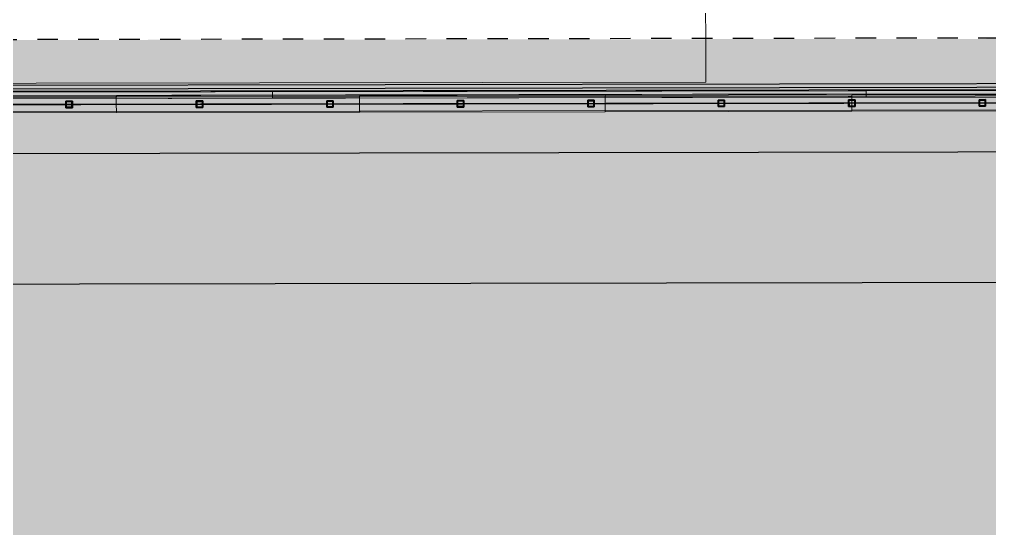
# Model space of a CAD drawing. Header units: inches. Extents: x 1693 to 10990, y 1878 to 5055.
# Drawn here: x 10303.15 to 10308.17, y 4371.73 to 4374.36 of the extents above; entities that cross this region are included whole.
import ezdxf

# ---------------------------------------------------------------- set-up
doc = ezdxf.new("R2010")
doc.units = ezdxf.units.IN
doc.linetypes.add('Rayas', pattern=[0.211667, 0.105833, -0.105833])
doc.linetypes.add('Rayas Pequeñas', pattern=[0.141111, 0.070556, -0.070556])
doc.layers.add('BLOQUE E-MOBILIARIO', color=7, linetype='Continuous')
for name, color, linetype, lineweight, true_color in [('BLOQUE E-MOBILIARIO_Pluma_Nº__28', 7, 'Continuous', 35, 0xa80f02), ('CUBIERTA CALAMINON Y TRANSLUCIDO_Pluma_Nº__174', 7, 'Continuous', 13, 0xe4ad2c), ('CUBIERTA CALAMINON Y TRANSLUCIDO_Pluma_Nº__4', 7, 'Continuous', 13, 0x029e21), ('CUBIERTA CALAMINON Y TRANSLUCIDO_Pluma_Nº__92', 7, 'Continuous', 13, 0xbf8080)]:
    doc.layers.add(name, color=color, linetype=linetype, lineweight=lineweight, true_color=true_color)
doc.layers.add('CUBIERTA CALAMINON Y TRANSLUCIDO_Pluma_Nº__19', color=255, linetype='Continuous', lineweight=0)
doc.layers.add('CUBIERTA CALAMINON Y TRANSLUCIDO_Pluma_Nº__60', color=230, linetype='Continuous', lineweight=25)
pattern_1 = [(45, (0, 0), (-0.079549513, 0.079549513), []), (45, (-0.02652, 0.02652), (-0.079549513, 0.079549513), [])]

# ---------------------------------------------------------------- blocks, each defined once
blk = doc.blocks.new('SHS Conf en Caliente 20[13]', base_point=(10.7604, -389.6033))
at = {"layer": 'CUBIERTA CALAMINON Y TRANSLUCIDO_Pluma_Nº__174', "color": 42, "linetype": 'Continuous', "lineweight": 13, "true_color": 0xe4ad2c}
for p, q in [((-3.0028, -384.9304), (-16.7579, -380.2337)), ((10.7604, -389.6033), (-16.7498, -380.2101)), ((-16.7418, -380.1864), (-2.9866, -384.883)), ((-2.9866, -384.883), (10.7685, -389.5797)), ((10.7524, -389.627), (-3.0028, -384.9304))]:
    blk.add_line(p, q, dxfattribs=at)
blk = doc.blocks.new('SHS Conf en Caliente 20[15]', base_point=(10.7604, -389.6033))
at = {"layer": 'CUBIERTA CALAMINON Y TRANSLUCIDO_Pluma_Nº__174', "color": 42, "linetype": 'Continuous', "lineweight": 13, "true_color": 0xe4ad2c}
for p, q in [((-3.0028, -384.9304), (-16.7579, -380.2337)), ((10.7604, -389.6033), (-16.7498, -380.2101)), ((-16.7418, -380.1864), (-2.9866, -384.883)), ((-2.9866, -384.883), (10.7685, -389.5797)), ((10.7524, -389.627), (-3.0028, -384.9304))]:
    blk.add_line(p, q, dxfattribs=at)
blk = doc.blocks.new('SHS Conf en Caliente 20[16]', base_point=(10.7604, -389.6033))
at = {"layer": 'CUBIERTA CALAMINON Y TRANSLUCIDO_Pluma_Nº__174', "color": 42, "linetype": 'Continuous', "lineweight": 13, "true_color": 0xe4ad2c}
for p, q in [((-3.0028, -384.9304), (-16.7579, -380.2337)), ((10.7604, -389.6033), (-16.7498, -380.2101)), ((-16.7418, -380.1864), (-2.9866, -384.883)), ((-2.9866, -384.883), (10.7685, -389.5797)), ((10.7524, -389.627), (-3.0028, -384.9304))]:
    blk.add_line(p, q, dxfattribs=at)
blk = doc.blocks.new('SHS Conf en Caliente 20[17]', base_point=(10.7604, -389.6033))
at = {"layer": 'CUBIERTA CALAMINON Y TRANSLUCIDO_Pluma_Nº__174', "color": 42, "linetype": 'Continuous', "lineweight": 13, "true_color": 0xe4ad2c}
for p, q in [((-3.0028, -384.9304), (-16.7579, -380.2337)), ((10.7604, -389.6033), (-16.7498, -380.2101)), ((-16.7418, -380.1864), (-2.9866, -384.883)), ((-2.9866, -384.883), (10.7685, -389.5797)), ((10.7524, -389.627), (-3.0028, -384.9304))]:
    blk.add_line(p, q, dxfattribs=at)
blk = doc.blocks.new('SHS Conf en Caliente 20[18]', base_point=(10.7604, -389.6033))
at = {"layer": 'CUBIERTA CALAMINON Y TRANSLUCIDO_Pluma_Nº__174', "color": 42, "linetype": 'Continuous', "lineweight": 13, "true_color": 0xe4ad2c}
for p, q in [((-3.0028, -384.9304), (-16.7579, -380.2337)), ((10.7604, -389.6033), (-16.7498, -380.2101)), ((-16.7418, -380.1864), (-2.9866, -384.883)), ((-2.9866, -384.883), (10.7685, -389.5797)), ((10.7524, -389.627), (-3.0028, -384.9304))]:
    blk.add_line(p, q, dxfattribs=at)
blk = doc.blocks.new('SHS Conf en Caliente 20[19]', base_point=(10.7604, -389.6033))
at = {"layer": 'CUBIERTA CALAMINON Y TRANSLUCIDO_Pluma_Nº__174', "color": 42, "linetype": 'Continuous', "lineweight": 13, "true_color": 0xe4ad2c}
for p, q in [((-3.0061, -384.9292), (-16.7646, -380.2315)), ((10.7604, -389.6033), (-16.7565, -380.2078)), ((-16.7484, -380.1841), (-2.9899, -384.8819)), ((-2.9899, -384.8819), (10.7685, -389.5796)), ((10.7524, -389.627), (-3.0061, -384.9292))]:
    blk.add_line(p, q, dxfattribs=at)
blk = doc.blocks.new('SHS Conf en Caliente 20[20]', base_point=(9.3408, -389.1186))
at = {"layer": 'CUBIERTA CALAMINON Y TRANSLUCIDO_Pluma_Nº__174', "color": 42, "linetype": 'Continuous', "lineweight": 13, "true_color": 0xe4ad2c}
for p, q in [((-2.9761, -384.9394), (-15.285, -380.7366)), ((9.3408, -389.1186), (-15.2769, -380.713)), ((-15.2689, -380.6893), (-2.96, -384.8921)), ((-2.96, -384.8921), (9.3489, -389.0949)), ((9.3328, -389.1422), (-2.9761, -384.9394))]:
    blk.add_line(p, q, dxfattribs=at)
blk = doc.blocks.new('SHS Conf en Caliente 20[21]', base_point=(7.4699, -388.4798))
at = {"layer": 'CUBIERTA CALAMINON Y TRANSLUCIDO_Pluma_Nº__174', "color": 42, "linetype": 'Continuous', "lineweight": 13, "true_color": 0xe4ad2c}
for p, q in [((7.4699, -388.4798), (-13.4194, -381.3472)), ((-13.4113, -381.3236), (-2.9667, -384.8898)), ((-2.9828, -384.9372), (-13.4274, -381.3709)), ((-2.9667, -384.8898), (7.478, -388.4561)), ((7.4618, -388.5034), (-2.9828, -384.9372))]:
    blk.add_line(p, q, dxfattribs=at)
blk = doc.blocks.new('SHS Conf en Caliente 20[22]', base_point=(5.0823, -387.6645))
at = {"layer": 'CUBIERTA CALAMINON Y TRANSLUCIDO_Pluma_Nº__174', "color": 42, "linetype": 'Continuous', "lineweight": 13, "true_color": 0xe4ad2c}
for p, q in [((-10.9503, -382.1638), (-2.93, -384.9024)), ((-2.9461, -384.9497), (-10.9665, -382.2112)), ((5.0823, -387.6645), (-10.9584, -382.1875)), ((-2.93, -384.9024), (5.0904, -387.6409)), ((5.0742, -387.6882), (-2.9461, -384.9497))]:
    blk.add_line(p, q, dxfattribs=at)
blk = doc.blocks.new('SHS Conf en Caliente 20[23]', base_point=(1.2969, -386.372))
at = {"layer": 'CUBIERTA CALAMINON Y TRANSLUCIDO_Pluma_Nº__174', "color": 42, "linetype": 'Continuous', "lineweight": 13, "true_color": 0xe4ad2c}
for p, q in [((-7.1811, -383.5037), (-7.173, -383.48)), ((-2.9461, -384.9497), (-7.1811, -383.5037)), ((-7.173, -383.48), (-7.1649, -383.4564)), ((1.2969, -386.372), (-7.173, -383.48)), ((-7.1649, -383.4564), (-2.93, -384.9024)), ((-2.93, -384.9024), (1.305, -386.3483)), ((1.2888, -386.3957), (-2.9461, -384.9497))]:
    blk.add_line(p, q, dxfattribs=at)
blk = doc.blocks.new('SHS Conf en Caliente 20[25]', base_point=(-2.8671, -384.9503))
at = {"layer": 'CUBIERTA CALAMINON Y TRANSLUCIDO_Pluma_Nº__174', "color": 42, "linetype": 'Continuous', "lineweight": 13, "true_color": 0xe4ad2c}
for p, q in [((-2.8671, -384.9503), (-16.7025, -380.2263)), ((-2.8752, -384.974), (-9.7929, -382.6119)), ((-9.7767, -382.5646), (-2.859, -384.9266)), ((-2.8671, -384.9503), (-2.8752, -384.974)), ((-2.859, -384.9266), (-2.8671, -384.9503))]:
    blk.add_line(p, q, dxfattribs=at)
blk = doc.blocks.new('SHS Conf en Caliente 20[26]', base_point=(-2.8671, -384.9503))
at = {"layer": 'CUBIERTA CALAMINON Y TRANSLUCIDO_Pluma_Nº__174', "color": 42, "linetype": 'Continuous', "lineweight": 13, "true_color": 0xe4ad2c}
for p, q in [((-2.8671, -384.9503), (-16.7025, -380.2263)), ((-2.8752, -384.974), (-9.7929, -382.6119)), ((-9.7767, -382.5646), (-2.859, -384.9266)), ((-2.8671, -384.9503), (-2.8752, -384.974)), ((-2.859, -384.9266), (-2.8671, -384.9503))]:
    blk.add_line(p, q, dxfattribs=at)
blk = doc.blocks.new('SHS Conf en Caliente V 23[30]', base_point=(-2.9937, -384.9809))
at = {"layer": 'BLOQUE E-MOBILIARIO', "linetype": 'Continuous', "lineweight": 0, "true_color": 0xffffff}
h = blk.add_hatch(dxfattribs=at)
h.set_pattern_fill('ACERO', style=0, pattern_type=2)
h.set_pattern_definition(pattern_1)
h.paths.add_polyline_path([(-3.0093, -384.9491), (-3.0254, -384.9964), (-2.9781, -385.0126), (-2.9619, -384.9653)])
h.paths.add_polyline_path([(-3.0074, -384.9529), (-2.9658, -384.9672), (-2.98, -385.0088), (-3.0216, -384.9946)], flags=0)
at = {"layer": 'BLOQUE E-MOBILIARIO_Pluma_Nº__28', "color": 14, "linetype": 'Rayas Pequeñas', "lineweight": 35, "true_color": 0xa80f02}
for p, q in [((-3.0254, -384.9964), (-3.0093, -384.9491)), ((-3.0074, -384.9529), (-3.0216, -384.9946)), ((-3.0216, -384.9946), (-2.98, -385.0088)), ((-3.0093, -384.9491), (-2.9619, -384.9653)), ((-2.9658, -384.9672), (-3.0074, -384.9529)), ((-2.98, -385.0088), (-2.9658, -384.9672)), ((-2.9619, -384.9653), (-2.9781, -385.0126)), ((-2.9781, -385.0126), (-3.0254, -384.9964))]:
    blk.add_line(p, q, dxfattribs=at)
blk = doc.blocks.new('SHS Conf en Caliente V 23[31]', base_point=(-3.94, -384.6577))
at = {"layer": 'BLOQUE E-MOBILIARIO', "linetype": 'Continuous', "lineweight": 0, "true_color": 0xffffff}
h = blk.add_hatch(dxfattribs=at)
h.set_pattern_fill('ACERO', style=0, pattern_type=2)
h.set_pattern_definition(pattern_1)
h.paths.add_polyline_path([(-3.9556, -384.626), (-3.9718, -384.6733), (-3.9245, -384.6895), (-3.9083, -384.6422)])
h.paths.add_polyline_path([(-3.9537, -384.6298), (-3.9121, -384.644), (-3.9263, -384.6857), (-3.968, -384.6714)], flags=0)
at = {"layer": 'BLOQUE E-MOBILIARIO_Pluma_Nº__28', "color": 14, "linetype": 'Rayas Pequeñas', "lineweight": 35, "true_color": 0xa80f02}
for p, q in [((-3.9718, -384.6733), (-3.9556, -384.626)), ((-3.9245, -384.6895), (-3.9718, -384.6733)), ((-3.9537, -384.6298), (-3.968, -384.6714)), ((-3.968, -384.6714), (-3.9263, -384.6857)), ((-3.9556, -384.626), (-3.9083, -384.6422)), ((-3.9121, -384.644), (-3.9537, -384.6298)), ((-3.9263, -384.6857), (-3.9121, -384.644)), ((-3.9083, -384.6422), (-3.9245, -384.6895))]:
    blk.add_line(p, q, dxfattribs=at)
blk = doc.blocks.new('SHS Conf en Caliente V 23[32]', base_point=(-4.8864, -384.3346))
at = {"layer": 'BLOQUE E-MOBILIARIO', "linetype": 'Continuous', "lineweight": 0, "true_color": 0xffffff}
h = blk.add_hatch(dxfattribs=at)
h.set_pattern_fill('ACERO', style=0, pattern_type=2)
h.set_pattern_definition(pattern_1)
h.paths.add_polyline_path([(-4.902, -384.3029), (-4.9181, -384.3502), (-4.8708, -384.3663), (-4.8547, -384.319)])
h.paths.add_polyline_path([(-4.9001, -384.3067), (-4.8585, -384.3209), (-4.8727, -384.3625), (-4.9143, -384.3483)], flags=0)
at = {"layer": 'BLOQUE E-MOBILIARIO_Pluma_Nº__28', "color": 14, "linetype": 'Rayas Pequeñas', "lineweight": 35, "true_color": 0xa80f02}
for p, q in [((-4.9181, -384.3502), (-4.902, -384.3029)), ((-4.9001, -384.3067), (-4.9143, -384.3483)), ((-4.902, -384.3029), (-4.8547, -384.319)), ((-4.8585, -384.3209), (-4.9001, -384.3067)), ((-4.8727, -384.3625), (-4.8585, -384.3209)), ((-4.8547, -384.319), (-4.8708, -384.3663)), ((-4.8708, -384.3663), (-4.9181, -384.3502)), ((-4.9143, -384.3483), (-4.8727, -384.3625))]:
    blk.add_line(p, q, dxfattribs=at)
blk = doc.blocks.new('SHS Conf en Caliente V 23[33]', base_point=(-5.8327, -384.0115))
at = {"layer": 'BLOQUE E-MOBILIARIO', "linetype": 'Continuous', "lineweight": 0, "true_color": 0xffffff}
h = blk.add_hatch(dxfattribs=at)
h.set_pattern_fill('ACERO', style=0, pattern_type=2)
h.set_pattern_definition(pattern_1)
h.paths.add_polyline_path([(-5.8483, -383.9797), (-5.8645, -384.0271), (-5.8172, -384.0432), (-5.801, -383.9959)])
h.paths.add_polyline_path([(-5.8465, -383.9836), (-5.8048, -383.9978), (-5.819, -384.0394), (-5.8607, -384.0252)], flags=0)
at = {"layer": 'BLOQUE E-MOBILIARIO_Pluma_Nº__28', "color": 14, "linetype": 'Rayas Pequeñas', "lineweight": 35, "true_color": 0xa80f02}
for p, q in [((-5.8645, -384.0271), (-5.8483, -383.9797)), ((-5.8172, -384.0432), (-5.8645, -384.0271)), ((-5.8465, -383.9836), (-5.8607, -384.0252)), ((-5.8607, -384.0252), (-5.819, -384.0394)), ((-5.8483, -383.9797), (-5.801, -383.9959)), ((-5.8048, -383.9978), (-5.8465, -383.9836)), ((-5.819, -384.0394), (-5.8048, -383.9978)), ((-5.801, -383.9959), (-5.8172, -384.0432))]:
    blk.add_line(p, q, dxfattribs=at)
blk = doc.blocks.new('SHS Conf en Caliente V 23[34]', base_point=(-6.7791, -383.6884))
at = {"layer": 'BLOQUE E-MOBILIARIO', "linetype": 'Continuous', "lineweight": 0, "true_color": 0xffffff}
h = blk.add_hatch(dxfattribs=at)
h.set_pattern_fill('ACERO', style=0, pattern_type=2)
h.set_pattern_definition(pattern_1)
h.paths.add_polyline_path([(-6.7947, -383.6566), (-6.8108, -383.7039), (-6.7635, -383.7201), (-6.7474, -383.6728)])
h.paths.add_polyline_path([(-6.7928, -383.6604), (-6.7512, -383.6746), (-6.7654, -383.7163), (-6.807, -383.7021)], flags=0)
at = {"layer": 'BLOQUE E-MOBILIARIO_Pluma_Nº__28', "color": 14, "linetype": 'Rayas Pequeñas', "lineweight": 35, "true_color": 0xa80f02}
for p, q in [((-6.8108, -383.7039), (-6.7947, -383.6566)), ((-6.7947, -383.6566), (-6.7474, -383.6728)), ((-6.7635, -383.7201), (-6.8108, -383.7039)), ((-6.7928, -383.6604), (-6.807, -383.7021)), ((-6.807, -383.7021), (-6.7654, -383.7163)), ((-6.7512, -383.6746), (-6.7928, -383.6604)), ((-6.7654, -383.7163), (-6.7512, -383.6746)), ((-6.7474, -383.6728), (-6.7635, -383.7201))]:
    blk.add_line(p, q, dxfattribs=at)
blk = doc.blocks.new('SHS Conf en Caliente V 23[35]', base_point=(-7.7255, -383.3652))
at = {"layer": 'BLOQUE E-MOBILIARIO', "linetype": 'Continuous', "lineweight": 0, "true_color": 0xffffff}
h = blk.add_hatch(dxfattribs=at)
h.set_pattern_fill('ACERO', style=0, pattern_type=2)
h.set_pattern_definition(pattern_1)
h.paths.add_polyline_path([(-7.741, -383.3335), (-7.7572, -383.3808), (-7.7099, -383.397), (-7.6937, -383.3496)])
h.paths.add_polyline_path([(-7.7392, -383.3373), (-7.6975, -383.3515), (-7.7117, -383.3932), (-7.7534, -383.3789)], flags=0)
at = {"layer": 'BLOQUE E-MOBILIARIO_Pluma_Nº__28', "color": 14, "linetype": 'Rayas Pequeñas', "lineweight": 35, "true_color": 0xa80f02}
for p, q in [((-7.7572, -383.3808), (-7.741, -383.3335)), ((-7.7392, -383.3373), (-7.7534, -383.3789)), ((-7.741, -383.3335), (-7.6937, -383.3496)), ((-7.6975, -383.3515), (-7.7392, -383.3373)), ((-7.7117, -383.3932), (-7.6975, -383.3515)), ((-7.6937, -383.3496), (-7.7099, -383.397)), ((-7.7099, -383.397), (-7.7572, -383.3808)), ((-7.7534, -383.3789), (-7.7117, -383.3932))]:
    blk.add_line(p, q, dxfattribs=at)
blk = doc.blocks.new('SHS Conf en Caliente V 23[36]', base_point=(-8.6718, -383.0421))
at = {"layer": 'BLOQUE E-MOBILIARIO', "linetype": 'Continuous', "lineweight": 0, "true_color": 0xffffff}
h = blk.add_hatch(dxfattribs=at)
h.set_pattern_fill('ACERO', style=0, pattern_type=2)
h.set_pattern_definition(pattern_1)
h.paths.add_polyline_path([(-8.6874, -383.0104), (-8.7035, -383.0577), (-8.6562, -383.0738), (-8.6401, -383.0265)])
h.paths.add_polyline_path([(-8.6855, -383.0142), (-8.6439, -383.0284), (-8.6581, -383.07), (-8.6997, -383.0558)], flags=0)
at = {"layer": 'BLOQUE E-MOBILIARIO_Pluma_Nº__28', "color": 14, "linetype": 'Rayas Pequeñas', "lineweight": 35, "true_color": 0xa80f02}
for p, q in [((-8.7035, -383.0577), (-8.6874, -383.0104)), ((-8.6562, -383.0738), (-8.7035, -383.0577)), ((-8.6855, -383.0142), (-8.6997, -383.0558)), ((-8.6997, -383.0558), (-8.6581, -383.07)), ((-8.6874, -383.0104), (-8.6401, -383.0265)), ((-8.6439, -383.0284), (-8.6855, -383.0142)), ((-8.6581, -383.07), (-8.6439, -383.0284)), ((-8.6401, -383.0265), (-8.6562, -383.0738))]:
    blk.add_line(p, q, dxfattribs=at)
blk = doc.blocks.new('SHS Conf en Caliente V 23[45]', base_point=(-2.0473, -385.304))
at = {"layer": 'BLOQUE E-MOBILIARIO', "linetype": 'Continuous', "lineweight": 0, "true_color": 0xffffff}
h = blk.add_hatch(dxfattribs=at)
h.set_pattern_fill('ACERO', style=0, pattern_type=2)
h.set_pattern_definition(pattern_1)
h.paths.add_polyline_path([(-2.0156, -385.2884), (-2.0629, -385.2723), (-2.0791, -385.3196), (-2.0317, -385.3357)])
h.paths.add_polyline_path([(-2.0194, -385.2903), (-2.0336, -385.3319), (-2.0753, -385.3177), (-2.061, -385.2761)], flags=0)
at = {"layer": 'BLOQUE E-MOBILIARIO_Pluma_Nº__28', "color": 14, "linetype": 'Rayas Pequeñas', "lineweight": 35, "true_color": 0xa80f02}
for p, q in [((-2.0629, -385.2723), (-2.0791, -385.3196)), ((-2.0753, -385.3177), (-2.061, -385.2761)), ((-2.0156, -385.2884), (-2.0629, -385.2723)), ((-2.061, -385.2761), (-2.0194, -385.2903)), ((-2.0194, -385.2903), (-2.0336, -385.3319)), ((-2.0317, -385.3357), (-2.0156, -385.2884)), ((-2.0791, -385.3196), (-2.0317, -385.3357)), ((-2.0336, -385.3319), (-2.0753, -385.3177))]:
    blk.add_line(p, q, dxfattribs=at)

msp = doc.modelspace()

# ---------------------------------------------------------------- hatches: boundary and pattern name
at = {"layer": 'CUBIERTA CALAMINON Y TRANSLUCIDO_Pluma_Nº__19', "linetype": 'Continuous', "lineweight": 0}
h = msp.add_hatch(color=255, dxfattribs=at)
h.set_gradient(color1=(199, 200, 202), color2=(0, 0, 0), one_color=1, name='INVCYLINDER')
h.paths.add_polyline_path([(10295.9406, 4374.2475), (10295.9395, 4371.009), (10295.9393, 4371.009), (10297.8474, 4371.0087), (10317.9796, 4371.0778), (10317.9776, 4374.2738)])

# ---------------------------------------------------------------- linework, layer by layer
at = {"layer": 'CUBIERTA CALAMINON Y TRANSLUCIDO_Pluma_Nº__4', "color": 104, "linetype": 'Continuous', "lineweight": 5, "true_color": 0x029e21, "flags": 128}
for points in [[(10297.1457, 4373.9488), (10297.7353, 4373.9497), (10298.8509, 4373.9516), (10300.006, 4373.9535), (10301.1954, 4373.9555), (10302.4136, 4373.9575), (10303.655, 4373.9596), (10304.9138, 4373.9617), (10306.1844, 4373.9638), (10307.4608, 4373.966), (10308.7372, 4373.9681), (10310.0078, 4373.9702), (10311.2666, 4373.9723), (10312.508, 4373.9744), (10313.7262, 4373.9764), (10314.9156, 4373.9784), (10316.0707, 4373.9804), (10317.1863, 4373.9822), (10317.7759, 4373.9832)], [(10317.7733, 4373.9886), (10316.0682, 4373.9857), (10314.9134, 4373.9838), (10313.7244, 4373.9818), (10312.5065, 4373.9798), (10311.2655, 4373.9777), (10310.007, 4373.9756), (10308.7368, 4373.9735), (10307.4608, 4373.9714), (10306.1847, 4373.9692), (10304.9145, 4373.9671), (10303.6561, 4373.965), (10302.415, 4373.963), (10301.1972, 4373.9609), (10300.0082, 4373.9589), (10298.8533, 4373.957), (10297.1483, 4373.9542)], [(10315.7482, 4373.9798), (10314.9156, 4373.9784), (10313.7262, 4373.9764), (10312.508, 4373.9744), (10311.2666, 4373.9723), (10310.0078, 4373.9702), (10308.7372, 4373.9681), (10307.4608, 4373.966), (10306.1844, 4373.9638), (10304.9138, 4373.9617), (10303.655, 4373.9596), (10302.4136, 4373.9575), (10301.1954, 4373.9555), (10300.006, 4373.9535), (10299.1734, 4373.9521)], [(10315.7355, 4373.9852), (10314.9134, 4373.9838), (10313.7244, 4373.9818), (10312.5065, 4373.9798), (10311.2655, 4373.9777), (10310.007, 4373.9756), (10308.7368, 4373.9735), (10307.4608, 4373.9714), (10306.1847, 4373.9692), (10304.9145, 4373.9671), (10303.6561, 4373.965), (10302.415, 4373.963), (10301.1972, 4373.9609), (10300.0082, 4373.9589), (10299.186, 4373.9576)], [(10297.7354, 4373.9129), (10298.851, 4373.9148), (10300.0061, 4373.9167), (10301.1955, 4373.9187), (10302.4137, 4373.9208), (10303.655, 4373.9228), (10304.9139, 4373.9249), (10306.1844, 4373.9271), (10307.4474, 4373.9292)], [(10299.1734, 4373.9153), (10300.0061, 4373.9167), (10301.1955, 4373.9187), (10302.4137, 4373.9208), (10303.655, 4373.9228), (10304.9139, 4373.9249), (10306.1844, 4373.9271), (10307.4474, 4373.9292)], [(10303.6561, 4373.965), (10303.6558, 4373.9649), (10303.6556, 4373.9646), (10303.6554, 4373.9641), (10303.6553, 4373.9634), (10303.6551, 4373.9626), (10303.6551, 4373.9617), (10303.655, 4373.9607), (10303.655, 4373.9596), (10303.655, 4373.9228), (10303.6551, 4373.886), (10303.6551, 4373.885), (10303.6552, 4373.884), (10303.6553, 4373.883), (10303.6554, 4373.8822), (10303.6556, 4373.8816), (10303.6558, 4373.8811), (10303.656, 4373.8807), (10303.6562, 4373.8806)], [(10303.6561, 4373.965), (10303.6558, 4373.9649), (10303.6556, 4373.9646), (10303.6554, 4373.9641), (10303.6553, 4373.9634), (10303.6551, 4373.9626), (10303.6551, 4373.9617), (10303.655, 4373.9607), (10303.655, 4373.9596), (10303.655, 4373.9228), (10303.6551, 4373.886), (10303.6551, 4373.885), (10303.6552, 4373.884), (10303.6553, 4373.883), (10303.6554, 4373.8822), (10303.6556, 4373.8816), (10303.6558, 4373.8811), (10303.656, 4373.8807), (10303.6562, 4373.8806)], [(10304.9145, 4373.9671), (10304.9144, 4373.967), (10304.9143, 4373.9667), (10304.9141, 4373.9662), (10304.914, 4373.9655), (10304.9139, 4373.9647), (10304.9139, 4373.9638), (10304.9138, 4373.9628), (10304.9138, 4373.9617), (10304.9139, 4373.9249), (10304.9139, 4373.8881), (10304.914, 4373.8871), (10304.914, 4373.8861), (10304.9141, 4373.8851), (10304.9142, 4373.8843), (10304.9143, 4373.8837), (10304.9144, 4373.8832), (10304.9145, 4373.8828), (10304.9147, 4373.8827)], [(10304.9145, 4373.9671), (10304.9144, 4373.967), (10304.9143, 4373.9667), (10304.9141, 4373.9662), (10304.914, 4373.9655), (10304.9139, 4373.9647), (10304.9139, 4373.9638), (10304.9138, 4373.9628), (10304.9138, 4373.9617), (10304.9139, 4373.9249), (10304.9139, 4373.8881), (10304.914, 4373.8871), (10304.914, 4373.8861), (10304.9141, 4373.8851), (10304.9142, 4373.8843), (10304.9143, 4373.8837), (10304.9144, 4373.8832), (10304.9145, 4373.8828), (10304.9147, 4373.8827)], [(10306.1847, 4373.9692), (10306.1847, 4373.9691), (10306.1846, 4373.9688), (10306.1845, 4373.9683), (10306.1845, 4373.9677), (10306.1844, 4373.9668), (10306.1844, 4373.9659), (10306.1844, 4373.9649), (10306.1844, 4373.9638), (10306.1844, 4373.9271), (10306.1845, 4373.8903), (10306.1845, 4373.8892), (10306.1845, 4373.8882), (10306.1846, 4373.8873), (10306.1846, 4373.8864), (10306.1847, 4373.8858), (10306.1847, 4373.8853), (10306.1848, 4373.885), (10306.1849, 4373.8849)], [(10306.1847, 4373.9692), (10306.1847, 4373.9691), (10306.1846, 4373.9688), (10306.1845, 4373.9683), (10306.1845, 4373.9677), (10306.1844, 4373.9668), (10306.1844, 4373.9659), (10306.1844, 4373.9649), (10306.1844, 4373.9638), (10306.1844, 4373.9271), (10306.1845, 4373.8903), (10306.1845, 4373.8892), (10306.1845, 4373.8882), (10306.1846, 4373.8873), (10306.1846, 4373.8864), (10306.1847, 4373.8858), (10306.1847, 4373.8853), (10306.1848, 4373.885), (10306.1849, 4373.8849)], [(10307.4744, 4373.9292), (10307.4609, 4373.9292), (10307.4474, 4373.9292)], [(10307.4744, 4373.9292), (10307.4609, 4373.9292), (10307.4474, 4373.9292)], [(10307.4609, 4373.887), (10307.4609, 4373.8871), (10307.4609, 4373.8874), (10307.4609, 4373.8879), (10307.4609, 4373.8886), (10307.4609, 4373.8894), (10307.4609, 4373.8903), (10307.4609, 4373.8913), (10307.4609, 4373.8924), (10307.4609, 4373.9292), (10307.4608, 4373.966), (10307.4608, 4373.967), (10307.4608, 4373.968), (10307.4608, 4373.969), (10307.4608, 4373.9698), (10307.4608, 4373.9705), (10307.4608, 4373.971), (10307.4608, 4373.9713), (10307.4608, 4373.9714)], [(10307.4609, 4373.887), (10307.4609, 4373.8871), (10307.4609, 4373.8874), (10307.4609, 4373.8879), (10307.4609, 4373.8886), (10307.4609, 4373.8894), (10307.4609, 4373.8903), (10307.4609, 4373.8913), (10307.4609, 4373.8924), (10307.4609, 4373.9292), (10307.4608, 4373.966), (10307.4608, 4373.967), (10307.4608, 4373.968), (10307.4608, 4373.969), (10307.4608, 4373.9698), (10307.4608, 4373.9705), (10307.4608, 4373.971), (10307.4608, 4373.9713), (10307.4608, 4373.9714)], [(10317.1864, 4373.9454), (10316.0708, 4373.9436), (10314.9156, 4373.9416), (10313.7262, 4373.9396), (10312.5081, 4373.9376), (10311.2667, 4373.9355), (10310.0078, 4373.9334), (10308.7373, 4373.9313), (10307.4744, 4373.9292)], [(10315.7483, 4373.943), (10314.9156, 4373.9416), (10313.7262, 4373.9396), (10312.5081, 4373.9376), (10311.2667, 4373.9355), (10310.0078, 4373.9334), (10308.7373, 4373.9313), (10307.4744, 4373.9292)], [(10317.7761, 4373.9096), (10316.0708, 4373.9068), (10314.9157, 4373.9048), (10313.7263, 4373.9029), (10312.5081, 4373.9008), (10311.2667, 4373.8988), (10310.0079, 4373.8966), (10308.7373, 4373.8945), (10307.4609, 4373.8924), (10306.1845, 4373.8903), (10304.9139, 4373.8881), (10303.6551, 4373.886), (10302.4137, 4373.884), (10301.1955, 4373.8819), (10300.0062, 4373.8799), (10298.851, 4373.878), (10297.1458, 4373.8752)], [(10317.7734, 4373.9042), (10316.0684, 4373.9014), (10314.9136, 4373.8994), (10313.7245, 4373.8975), (10312.5067, 4373.8954), (10311.2657, 4373.8933), (10310.0072, 4373.8912), (10308.737, 4373.8891), (10307.4609, 4373.887), (10306.1849, 4373.8849), (10304.9147, 4373.8827), (10303.6562, 4373.8806), (10302.4152, 4373.8786), (10301.1974, 4373.8765), (10300.0083, 4373.8746), (10298.8535, 4373.8726), (10297.1484, 4373.8698)], [(10315.7483, 4373.9062), (10314.9157, 4373.9048), (10313.7263, 4373.9029), (10312.5081, 4373.9008), (10311.2667, 4373.8988), (10310.0079, 4373.8966), (10308.7373, 4373.8945), (10307.4609, 4373.8924), (10306.1845, 4373.8903), (10304.9139, 4373.8881), (10303.6551, 4373.886), (10302.4137, 4373.884), (10301.1955, 4373.8819), (10300.0062, 4373.8799), (10299.1735, 4373.8786)], [(10315.7357, 4373.9008), (10314.9136, 4373.8994), (10313.7245, 4373.8975), (10312.5067, 4373.8954), (10311.2657, 4373.8933), (10310.0072, 4373.8912), (10308.737, 4373.8891), (10307.4609, 4373.887), (10306.1849, 4373.8849), (10304.9147, 4373.8827), (10303.6562, 4373.8806), (10302.4152, 4373.8786), (10301.1974, 4373.8765), (10300.0083, 4373.8746), (10299.1862, 4373.8732)]]:
    msp.add_lwpolyline(points, dxfattribs=at)
at = {"layer": 'CUBIERTA CALAMINON Y TRANSLUCIDO_Pluma_Nº__60', "color": 230, "linetype": 'Continuous', "lineweight": 25}
for p, q in [((10317.2893, 4374.0131), (10296.7109, 4373.9787)), ((10317.2894, 4373.9456), (10296.711, 4373.9112))]:
    msp.add_line(p, q, dxfattribs=at)
at = {"layer": 'CUBIERTA CALAMINON Y TRANSLUCIDO_Pluma_Nº__60', "color": 230, "linetype": 'Rayas', "lineweight": 25, "flags": 128}
msp.add_lwpolyline([(10318.0278, 4342.051), (10296.0892, 4342.0144), (10296.0354, 4374.2476), (10317.974, 4374.2843)], close=True, dxfattribs=at)
at = {"layer": 'CUBIERTA CALAMINON Y TRANSLUCIDO_Pluma_Nº__60', "color": 230, "linetype": 'Continuous', "lineweight": 25, "flags": 128}
for points in [[(10300.9634, 4374.0196), (10317.2892, 4374.0469)], [(10300.9634, 4373.9993), (10317.2893, 4374.0266)], [(10298.5336, 4373.9143), (10317.2894, 4373.9456), (10317.2896, 4373.8342), (10317.536, 4373.8346), (10317.5404, 4371.1885), (10317.294, 4371.1881), (10317.2944, 4370.9653), (10317.5408, 4370.9657), (10317.5452, 4368.3195), (10317.2988, 4368.3191), (10317.2992, 4368.0964)], [(10300.9635, 4373.9183), (10317.2894, 4373.9456)]]:
    msp.add_lwpolyline(points, dxfattribs=at)
for points in [[(10317.3, 4373.6925), (10317.3518, 4342.6406), (10299.8007, 4342.6113), (10299.7489, 4373.6632)], [(10316.626, 4373.0163), (10316.6756, 4343.3145), (10300.4746, 4343.2874), (10300.4251, 4372.9893)]]:
    msp.add_lwpolyline(points, close=True, dxfattribs=at)
at = {"layer": 'CUBIERTA CALAMINON Y TRANSLUCIDO_Pluma_Nº__92', "color": 23, "linetype": 'Continuous', "lineweight": 13, "true_color": 0xbf8080, "flags": 128}
for points in [[(10306.7025, 4375.2544), (10306.7046, 4374.0374)], [(10306.7046, 4374.0374), (10295.1548, 4374.0204)], [(10295.1548, 4374.0204), (10306.7046, 4374.0374)], [(10306.7046, 4374.0374), (10306.7046, 4374.0374)]]:
    msp.add_lwpolyline(points, dxfattribs=at)

# ---------------------------------------------------------------- block references
at = {"layer": 'BLOQUE E-MOBILIARIO', "color": 5, "linetype": 'Rayas Pequeñas', "lineweight": 13, "xscale": 0.6750421965442606, "yscale": 0.6750421965442606, "zscale": 0.6750421965442606, "rotation": 18.94787699857764}
for name, p in [('SHS Conf en Caliente V 23[36]', (10303.4106, 4373.9224)), ('SHS Conf en Caliente V 23[35]', (10304.0857, 4373.9235)), ('SHS Conf en Caliente V 23[34]', (10304.7607, 4373.9247)), ('SHS Conf en Caliente V 23[33]', (10305.4357, 4373.9258)), ('SHS Conf en Caliente V 23[32]', (10306.1108, 4373.9269)), ('SHS Conf en Caliente V 23[31]', (10306.7858, 4373.9281)), ('SHS Conf en Caliente V 23[30]', (10307.4609, 4373.9292)), ('SHS Conf en Caliente V 23[45]', (10308.1359, 4373.9303))]:
    msp.add_blockref(name, p, dxfattribs=at)
at = {"layer": 'CUBIERTA CALAMINON Y TRANSLUCIDO_Pluma_Nº__174', "color": 42, "linetype": 'Continuous', "lineweight": 13, "true_color": 0xe4ad2c, "xscale": 0.6750421965442606, "yscale": 0.6750421965442606, "zscale": 0.6750421965442606, "rotation": 18.94787699857764}
for name, p in [('SHS Conf en Caliente 20[19]', (10317.2556, 4373.9927)), ('SHS Conf en Caliente 20[13]', (10317.2556, 4373.9927)), ('SHS Conf en Caliente 20[15]', (10317.2556, 4373.9927)), ('SHS Conf en Caliente 20[16]', (10317.2556, 4373.9927)), ('SHS Conf en Caliente 20[17]', (10317.2556, 4373.9927)), ('SHS Conf en Caliente 20[18]', (10317.2556, 4373.9927)), ('SHS Conf en Caliente 20[20]', (10316.243, 4373.991)), ('SHS Conf en Caliente 20[21]', (10314.9084, 4373.9888)), ('SHS Conf en Caliente 20[22]', (10313.2053, 4373.9859)), ('SHS Conf en Caliente 20[25]', (10307.535, 4373.9765)), ('SHS Conf en Caliente 20[26]', (10307.535, 4373.9765)), ('SHS Conf en Caliente 20[23]', (10310.5052, 4373.9814))]:
    msp.add_blockref(name, p, dxfattribs=at)

doc.saveas('drawing.dxf')
